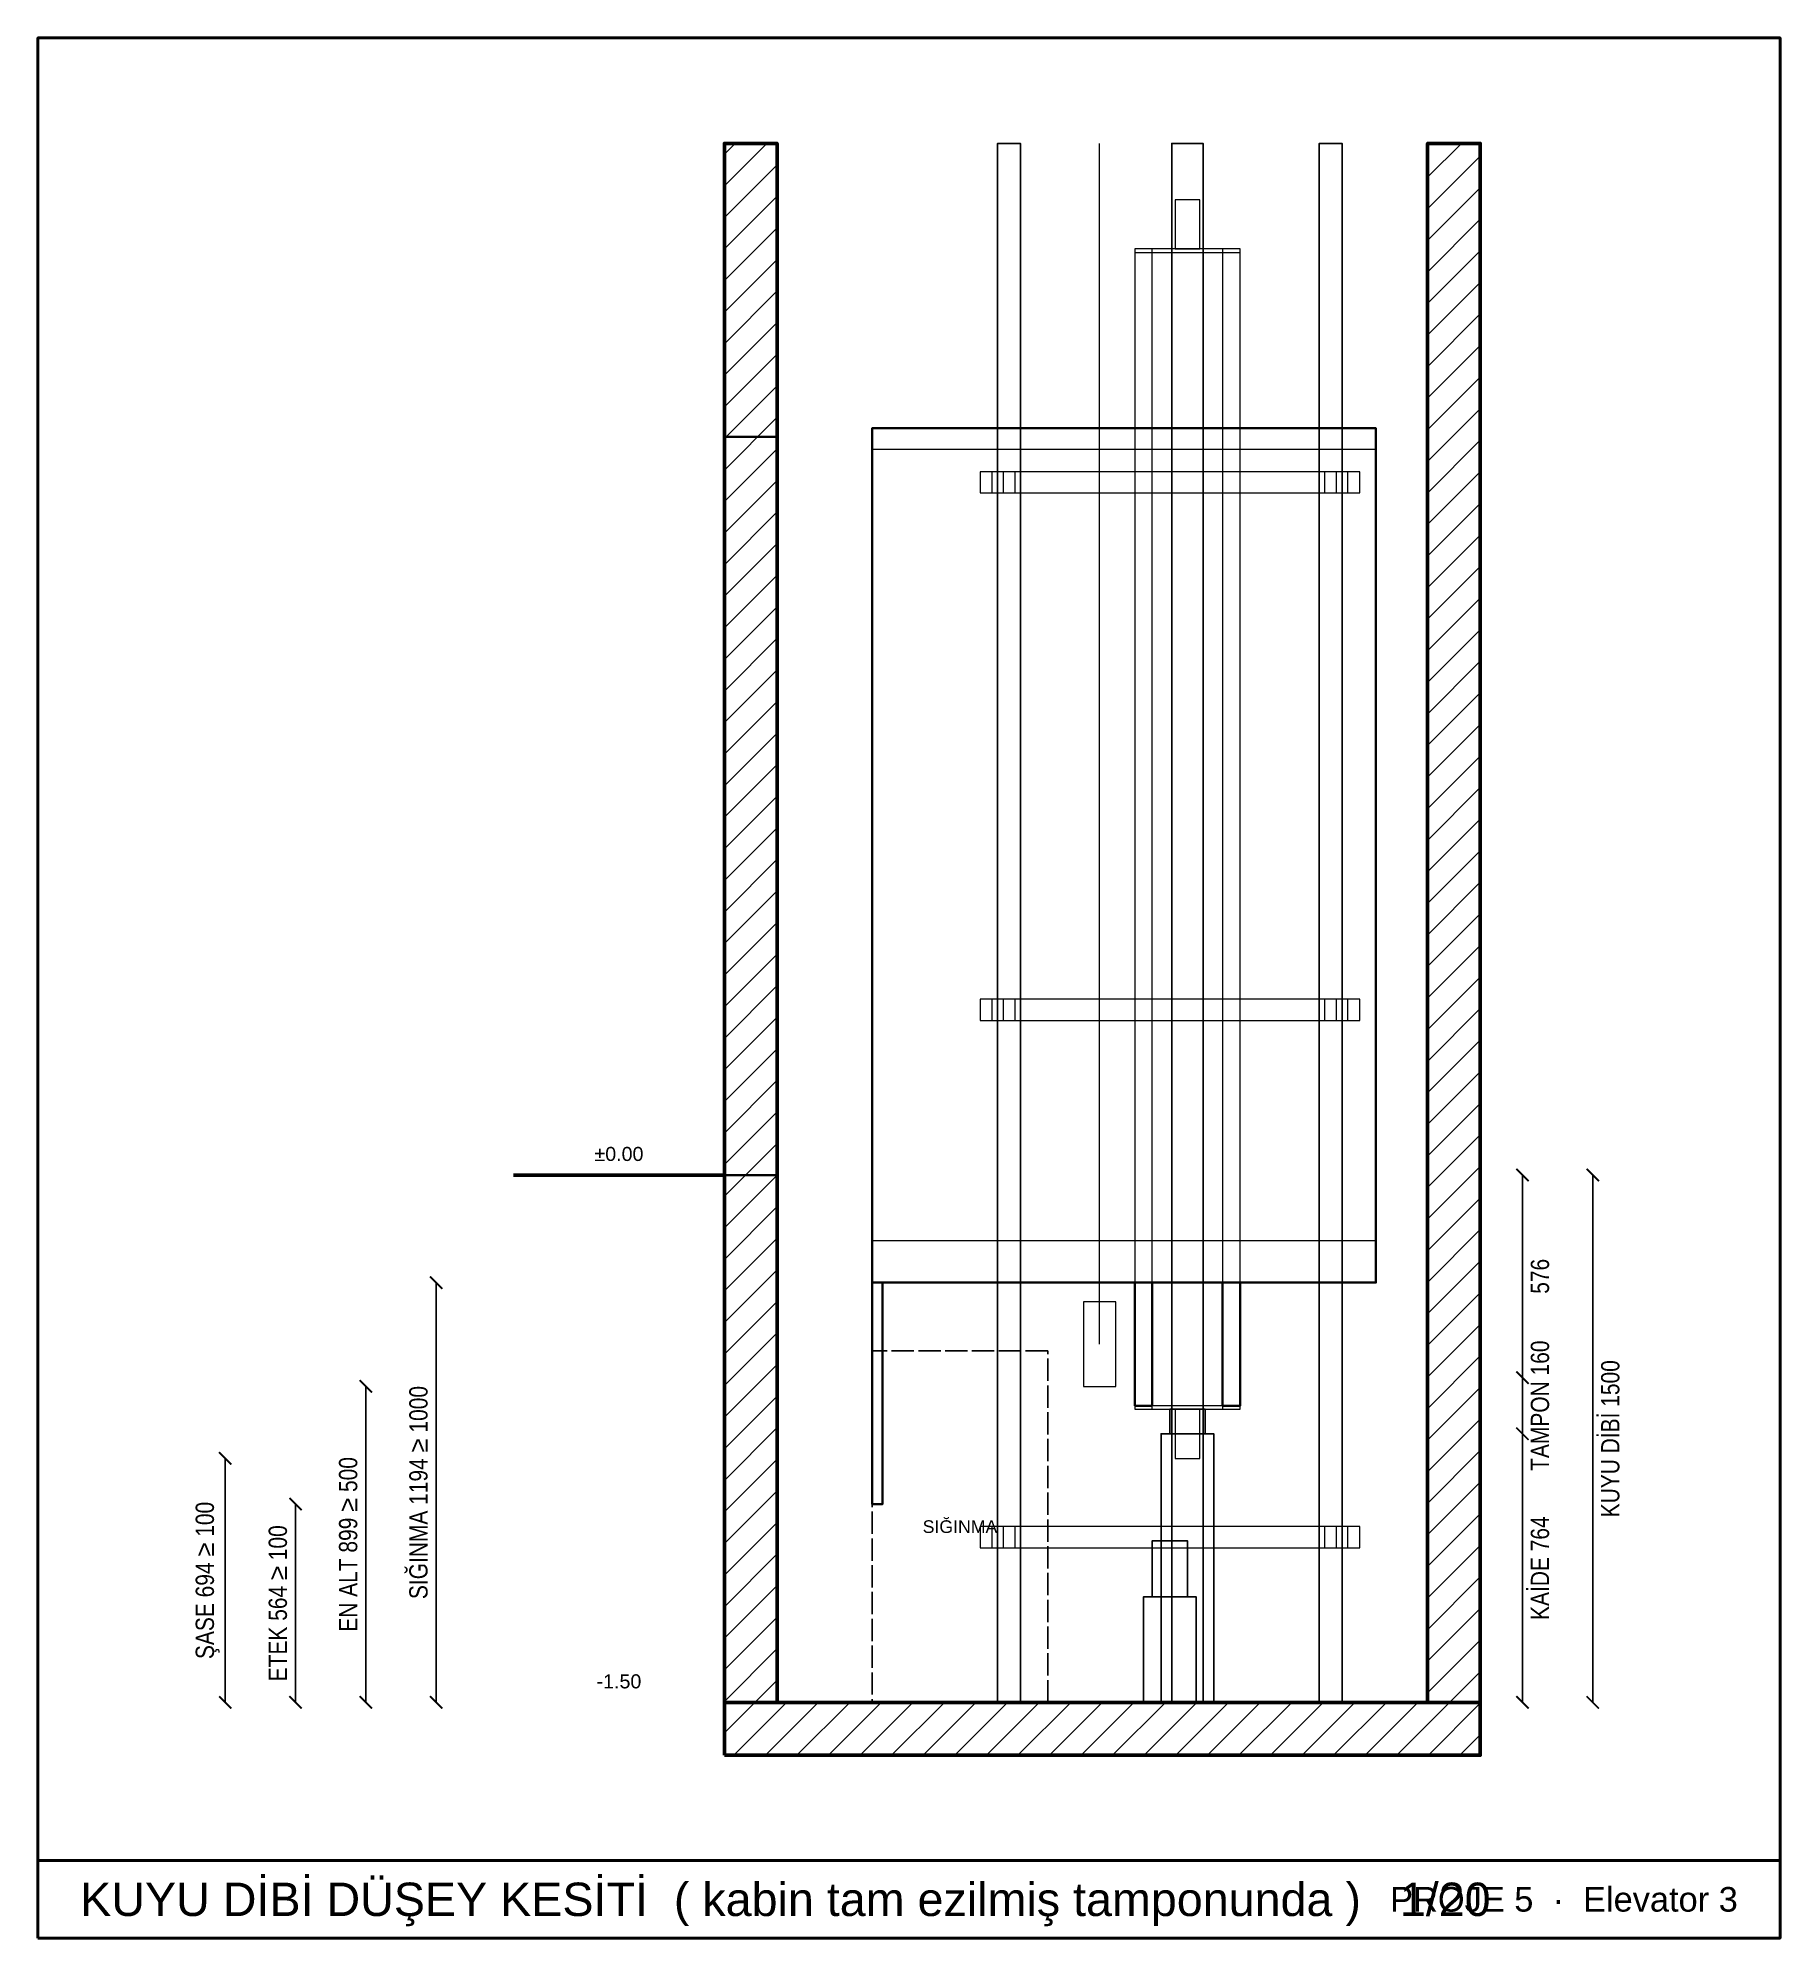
# Model space of a CAD drawing. Header units: millimetres. Extents: x -2102 to 2852, y -2170 to 3234.
import ezdxf
from ezdxf.enums import TextEntityAlignment as Align

# ---------------------------------------------------------------- set-up
doc = ezdxf.new("R2010")
doc.units = ezdxf.units.MM
doc.linetypes.add('DASHED', pattern=[1.524, 1.27, -0.254])
for name, color, linetype, lineweight in [('CERCEVE', 7, 'Continuous', 40), ('HALAT', 6, 'Continuous', 18), ('KABIN', 7, 'Continuous', 30), ('KABIN-IC', 6, 'Continuous', 20), ('KAPI', 30, 'Continuous', 30), ('KASNAK', 90, 'Continuous', 20), ('KONSOL', 3, 'Continuous', 18), ('KUYU-DUVAR', 7, 'Continuous', 50), ('OLCU', 5, 'Continuous', 13), ('PATEN', 200, 'Continuous', 20), ('RAY', 3, 'Continuous', 25), ('SASE', 6, 'Continuous', 30), ('SIGINMA', 3, 'DASHED', 25), ('TAMPON', 200, 'Continuous', 25), ('TARAMA', 8, 'Continuous', 13), ('YAZI', 7, 'Continuous', 0)]:
    doc.layers.add(name, color=color, linetype=linetype, lineweight=lineweight)
doc.styles.add('ASANSOR', font='arial.ttf')
doc.styles.add('OpenSansCondensed-Light', font='OpenSansCondensed-Light.ttf')
doc.dimstyles.new('EZDXF', dxfattribs={"dimtxt": 0.25, "dimasz": 0.175, "dimexe": 0.375, "dimexo": 0.125, "dimgap": 0.1, "dimtad": 1, "dimlfac": 100, "dimzin": 12, "dimdsep": 46, "dimtxsty": 'OpenSansCondensed-Light', "dimblk": 'ARCHTICK', "dimcen": 2.5, "dimazin": 3, "dimtfac": 0.5, "dimtmove": 2, "dimatfit": 3})

# ---------------------------------------------------------------- blocks, each defined once
blk = doc.blocks.new('_ARCHTICK')
at = {"color": 0, "linetype": 'BYBLOCK', "const_width": 0.15}
blk.add_lwpolyline([(-0.5, -0.5), (0.5, 0.5)], dxfattribs=at)

msp = doc.modelspace()

# ---------------------------------------------------------------- hatches: boundary and pattern name
at = {"layer": 'TARAMA'}
h = msp.add_hatch(dxfattribs=at)
h.set_pattern_fill('ANSI31', scale=20)
h.paths.add_polyline_path([(-150, -1500), (0, -1500), (0, 2934), (-150, 2934)])
h = msp.add_hatch(dxfattribs=at)
h.set_pattern_fill('ANSI31', scale=20)
h.paths.add_polyline_path([(1850, -1500), (2000, -1500), (2000, 2934), (1850, 2934)])
h = msp.add_hatch(dxfattribs=at)
h.set_pattern_fill('ANSI31', scale=20)
h.paths.add_polyline_path([(-150, -1650), (2000, -1650), (2000, -1500), (-150, -1500)])

# ---------------------------------------------------------------- linework, layer by layer
at = {"layer": 'CERCEVE', "ltscale": 50}
msp.add_line((-2102.5, -1950), (2852.5, -1950), dxfattribs=at)
msp.add_lwpolyline([(-2102.5, -2170), (2852.5, -2170), (2852.5, 3234), (-2102.5, 3234)], close=True, dxfattribs=at)
at = {"layer": 'HALAT', "ltscale": 50}
msp.add_line((917, -481), (917, 2934), dxfattribs=at)
at = {"layer": 'KABIN', "ltscale": 50}
for points in [[(270, -306), (1703, -306), (1703, 2124), (270, 2124)], [(270, -936), (300, -936), (300, -306), (270, -306)]]:
    msp.add_lwpolyline(points, close=True, dxfattribs=at)
at = {"layer": 'KABIN-IC', "ltscale": 50}
for points in [[(1017, -666), (1067, -666), (1067, 2634), (1017, 2634)], [(1017, 2624), (1317, 2624), (1317, 2634), (1017, 2634)], [(1267, -666), (1317, -666), (1317, 2634), (1267, 2634)], [(270, -186), (1703, -186), (1703, 2064), (270, 2064)], [(1017, -666), (1317, -666), (1317, -656), (1017, -656)]]:
    msp.add_lwpolyline(points, close=True, dxfattribs=at)
at = {"layer": 'KAPI', "ltscale": 50}
msp.add_lwpolyline([(-150, 0), (0, 0), (0, 2100), (-150, 2100)], close=True, dxfattribs=at)
at = {"layer": 'KASNAK', "ltscale": 50}
msp.add_lwpolyline([(871, -601), (963, -601), (963, -361), (871, -361)], close=True, dxfattribs=at)
at = {"layer": 'KONSOL', "ltscale": 50}
for points in [[(577, 1940), (1657, 1940), (1657, 2000), (577, 2000)], [(577, 1940), (677, 1940), (677, 2000), (577, 2000)], [(610.33333, 1940), (643.66667, 1940), (643.66667, 2000), (610.33333, 2000)], [(1557, 1940), (1657, 1940), (1657, 2000), (1557, 2000)], [(1590.33333, 1940), (1623.66667, 1940), (1623.66667, 2000), (1590.33333, 2000)], [(577, 440), (1657, 440), (1657, 500), (577, 500)], [(577, 440), (677, 440), (677, 500), (577, 500)], [(610.33333, 440), (643.66667, 440), (643.66667, 500), (610.33333, 500)], [(1557, 440), (1657, 440), (1657, 500), (1557, 500)], [(1590.33333, 440), (1623.66667, 440), (1623.66667, 500), (1590.33333, 500)], [(577, -1060), (1657, -1060), (1657, -1000), (577, -1000)], [(577, -1060), (677, -1060), (677, -1000), (577, -1000)], [(610.33333, -1060), (643.66667, -1060), (643.66667, -1000), (610.33333, -1000)], [(1557, -1060), (1657, -1060), (1657, -1000), (1557, -1000)], [(1590.33333, -1060), (1623.66667, -1060), (1623.66667, -1000), (1590.33333, -1000)]]:
    msp.add_lwpolyline(points, close=True, dxfattribs=at)
at = {"layer": 'KUYU-DUVAR', "ltscale": 50}
msp.add_line((-750, 0), (-150, 0), dxfattribs=at)
for points in [[(-150, -1500), (0, -1500), (0, 2934), (-150, 2934)], [(1850, -1500), (2000, -1500), (2000, 2934), (1850, 2934)], [(-150, -1650), (2000, -1650), (2000, -1500), (-150, -1500)]]:
    msp.add_lwpolyline(points, close=True, dxfattribs=at)
at = {"layer": 'PATEN', "ltscale": 50}
for points in [[(1132, 2634), (1202, 2634), (1202, 2774), (1132, 2774)], [(1132, -806), (1202, -806), (1202, -666), (1132, -666)]]:
    msp.add_lwpolyline(points, close=True, dxfattribs=at)
at = {"layer": 'RAY', "ltscale": 50}
for points in [[(627, -1500), (692, -1500), (692, 2934), (627, 2934)], [(1122.5, -1500), (1211.5, -1500), (1211.5, 2934), (1122.5, 2934)], [(1542, -1500), (1607, -1500), (1607, 2934), (1542, 2934)]]:
    msp.add_lwpolyline(points, close=True, dxfattribs=at)
at = {"layer": 'SASE', "ltscale": 50}
for points in [[(1017, -656), (1067, -656), (1067, -306), (1017, -306)], [(1267, -656), (1317, -656), (1317, -306), (1267, -306)]]:
    msp.add_lwpolyline(points, close=True, dxfattribs=at)
at = {"layer": 'SIGINMA', "ltscale": 50}
msp.add_lwpolyline([(270, -1500), (770, -1500), (770, -500), (270, -500)], close=True, dxfattribs=at)
at = {"layer": 'TAMPON', "ltscale": 50}
for points in [[(1117, -736), (1217, -736), (1217, -666), (1117, -666)], [(1092, -1500), (1242, -1500), (1242, -736), (1092, -736)], [(1067, -1200), (1167, -1200), (1167, -1040), (1067, -1040)], [(1042, -1500), (1192, -1500), (1192, -1200), (1042, -1200)]]:
    msp.add_lwpolyline(points, close=True, dxfattribs=at)
at = {"layer": 'TARAMA', "ltscale": 50}
for points in [[(-150, -1500), (0, -1500), (0, 2934), (-150, 2934)], [(1850, -1500), (2000, -1500), (2000, 2934), (1850, 2934)], [(-150, -1650), (2000, -1650), (2000, -1500), (-150, -1500)]]:
    msp.add_lwpolyline(points, close=True, dxfattribs=at)

# ---------------------------------------------------------------- texts
at = {"layer": 'CERCEVE', "style": 'ASANSOR'}
msp.add_text('KUYU DİBİ DÜŞEY KESİTİ  ( kabin tam ezilmiş tamponunda )   1/20', height=95, dxfattribs=at).set_placement((-1982.5, -2060), align=Align.MIDDLE_LEFT)
msp.add_text('PROJE 5  ·  Elevator 3', height=70, dxfattribs=at).set_placement((2732.5, -2060), align=Align.MIDDLE_RIGHT)
at = {"layer": 'YAZI', "style": 'ASANSOR'}
for s, height, p in [('±0.00', 40, (-450, 60)), ('SIĞINMA', 36, (520, -1000)), ('-1.50', 40, (-450, -1440))]:
    msp.add_text(s, height=height, dxfattribs=at).set_placement(p, align=Align.MIDDLE_CENTER)

# ---------------------------------------------------------------- dimensions: what is measured, and where the dimension line sits
at = {"layer": 'OLCU'}
for base, p1, p2, location, text in [((2120, -576), (0, -576), (0, 0), (2170, -288), '576'), ((2320, -1500), (0, -1500), (0, 0), (2370, -750), 'KUYU DİBİ 1500'), ((-970, -1500), (0, -1500), (0, -306), (-1020, -903), 'SIĞINMA 1194 ≥ 1000'), ((2120, -736), (0, -736), (0, -576), (2170, -656), 'TAMPON 160'), ((-1170, -1500), (0, -1500), (0, -601), (-1220, -1050.5), 'EN ALT 899 ≥ 500'), ((2120, -1500), (0, -1500), (0, -736), (2170, -1118), 'KAİDE 764'), ((-1570, -1500), (0, -1500), (0, -806), (-1620, -1153), 'ŞASE 694 ≥ 100'), ((-1370, -1500), (0, -1500), (0, -936), (-1420, -1218), 'ETEK 564 ≥ 100')]:
    msp.add_linear_dim(base=base, p1=p1, p2=p2, angle=90, location=location, text=text, text_rotation=90, dimstyle='EZDXF', override={"dimtxt": 52, "dimasz": 35, "dimexe": 30, "dimexo": 25, "dimgap": 15, "dimse1": 1, "dimse2": 1, "dimclrt": 5, "dimtmove": 2}, dxfattribs=at).render()

doc.saveas('drawing.dxf')
